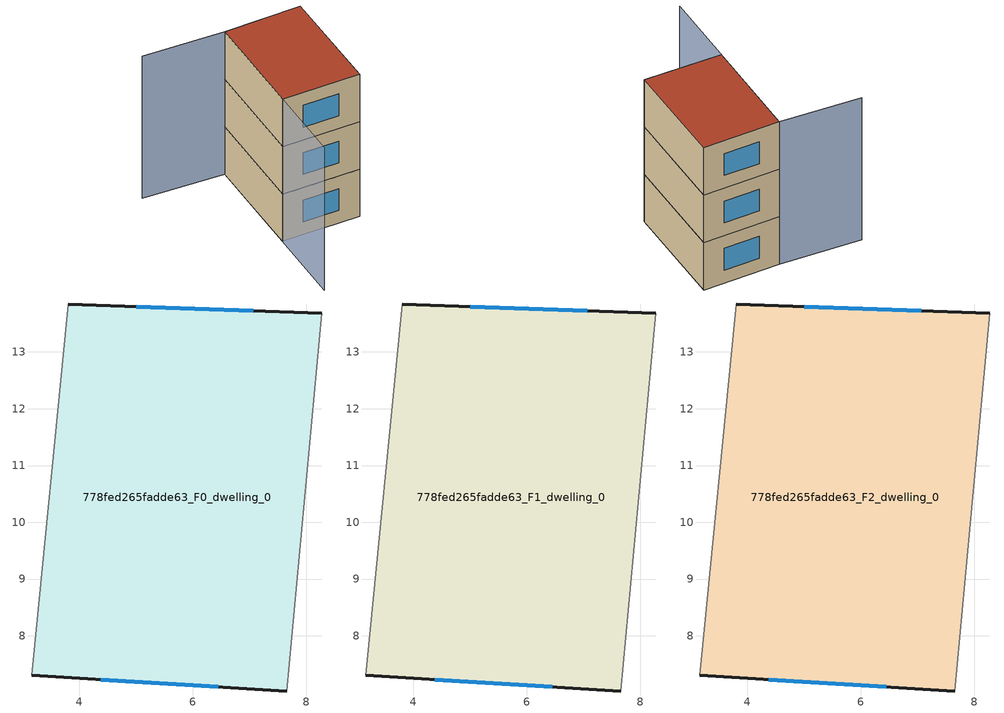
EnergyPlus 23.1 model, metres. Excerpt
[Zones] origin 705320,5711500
778fed265fadde63_F0_dwelling_0
 floor ground (EU_floor_Construction): 8.27,13.68 7.66,7.03 3.16,7.3 3.8,13.84 z0
 wall outside (EU_wall_Construction): 8.27,13.68 3.8,13.84 / 3.16,7.3 7.66,7.03 z0:3
 wall adiabatic (EU_wall_Construction): 7.66,7.03 8.27,13.68 / 3.8,13.84 3.16,7.3 z0:3
 window (EU_Window_Construction): 7.06,13.72 5.01,13.8 / 4.37,7.23 6.44,7.1 z0.81:2.19
778fed265fadde63_F1_dwelling_0
 floor to 778fed265fadde63_F0_dwelling_0 (EU_floor_Construction): 8.27,13.68 7.65,7.03 3.16,7.3 3.8,13.84 z3
 wall outside (EU_wall_Construction): 8.27,13.68 3.8,13.84 / 3.16,7.3 7.66,7.03 z3:6
 wall adiabatic (EU_wall_Construction): 7.66,7.03 8.27,13.68 / 3.8,13.84 3.16,7.3 z3:6
 window (EU_Window_Construction): 7.06,13.72 5.01,13.8 / 4.37,7.23 6.44,7.1 z3.81:5.19
778fed265fadde63_F2_dwelling_0
 floor to 778fed265fadde63_F1_dwelling_0 (EU_floor_Construction): 8.27,13.68 7.65,7.03 3.16,7.3 3.8,13.84 z6
 wall outside (EU_wall_Construction): 8.27,13.68 3.8,13.84 / 3.16,7.3 7.66,7.03 z6:9
 wall adiabatic (EU_wall_Construction): 7.66,7.03 8.27,13.68 / 3.8,13.84 3.16,7.3 z6:9
 window (EU_Window_Construction): 7.06,13.72 5.01,13.8 / 4.37,7.23 6.44,7.1 z6.81:8.19
 roof outside (EU_roof_Construction): 7.66,7.03 8.27,13.68 3.8,13.84 3.16,7.3 z9
shading: -0.89,14.31 3.81,13.84 / 3.81,13.84 2.69,2.59 z0:9
[Building]
EU S2 Campaign: North Axis=0; Terrain=City; Solar Distribution=FullExterior
[Site:Location]
London: Latitude=51.5; Longitude=-0.5; Time Zone=0; Elevation=25
[SizingPeriod:WeatherFileDays]
AnnualSizingPeriod: Begin Month=1; Begin Day of Month=1; End Month=12; End Day of Month=31; Day of Week for Start Day=Monday; Use Weather File Daylight Saving Period=No; Use Weather File Rain and Snow Indicators=No
[MATERIAL]
EU_InternalMass_Material: Roughness=MediumRough; Thickness=0.1; Conductivity=1; Density=1800; Specific Heat=900; Thermal Absorptance=0.9; Solar Absorptance=0.7; Visible Absorptance=0.7
[MATERIAL:NOMASS] Roughness=MediumRough; Thermal Absorptance=0.9; Solar Absorptance=0.7; Visible Absorptance=0.7
Name | Thermal Resistance
EU_wall_NoMass | 0.555556
EU_roof_NoMass | 0.510204
EU_floor_NoMass | 1.68919
[WINDOWMATERIAL:SIMPLEGLAZINGSYSTEM]
EU_Window_SimpleGlazing: UFactor=3.96; Solar Heat Gain Coefficient=0.85; Visible Transmittance=0.85
[CONSTRUCTION]
EU_wall_Construction: EU_wall_NoMass
EU_roof_Construction: EU_roof_NoMass
EU_floor_Construction: EU_floor_NoMass
EU_Window_Construction: EU_Window_SimpleGlazing
EU_InternalMass_Construction: EU_InternalMass_Material
[ZONE] Type=1; Multiplier=1; Ceiling Height=autocalculate; Volume=89.064; Floor Area=autocalculate; Part of Total Floor Area=Yes
778fed265fadde63_F0_dwelling_0; 778fed265fadde63_F1_dwelling_0; 778fed265fadde63_F2_dwelling_0
[INTERNALMASS] Construction=EU_InternalMass_Construction; Surface Area=29.6878
Name | Zone or ZoneList
778fed265fadde63_F0_dwelling_0_EU_InternalMass | 778fed265fadde63_F0_dwelling_0
778fed265fadde63_F1_dwelling_0_EU_InternalMass | 778fed265fadde63_F1_dwelling_0
778fed265fadde63_F2_dwelling_0_EU_InternalMass | 778fed265fadde63_F2_dwelling_0
[OTHEREQUIPMENT] Fuel Type=Electricity; Design Level Calculation Method=Watts/Area; Power per Zone Floor Area=1; Fraction Latent=0; Fraction Radiant=0; Fraction Lost=0; Carbon Dioxide Generation Rate=0; EndUse Subcategory=EU_Step8_InternalGains
Name | Zone or ZoneList or Space or SpaceList | Schedule
EU_Step8_InternalGain_778fed265fadde63_F0_dwelling_0_f000 | 778fed265fadde63_F0_dwelling_0 | EU_Step8_GainSchedule_778fed265fadde63_F0_dwelling_0_f000
EU_Step8_InternalGain_778fed265fadde63_F1_dwelling_0_f000 | 778fed265fadde63_F1_dwelling_0 | EU_Step8_GainSchedule_778fed265fadde63_F1_dwelling_0_f000
EU_Step8_InternalGain_778fed265fadde63_F2_dwelling_0_f000 | 778fed265fadde63_F2_dwelling_0 | EU_Step8_GainSchedule_778fed265fadde63_F2_dwelling_0_f000
[ZONEVENTILATION:DESIGNFLOWRATE] Schedule=EU_AlwaysOn; Design Flow Rate Calculation Method=AirChanges/Hour; Air Changes per Hour=0.48; Ventilation Type=Natural; Fan Pressure Rise=0; Fan Total Efficiency=1; Constant Term Coefficient=1; Temperature Term Coefficient=0; Velocity Term Coefficient=0; Velocity Squared Term Coefficient=0; Minimum Indoor Temperature=-100; Maximum Indoor Temperature=100; Delta Temperature=-100; Minimum Outdoor Temperature=-100; Maximum Outdoor Temperature=100; Maximum Wind Speed=40
Name | Zone or ZoneList or Space or SpaceList
EU_ConstantAir_778fed265fadde63_F0_dwelling_0 | 778fed265fadde63_F0_dwelling_0
EU_ConstantAir_778fed265fadde63_F1_dwelling_0 | 778fed265fadde63_F1_dwelling_0
EU_ConstantAir_778fed265fadde63_F2_dwelling_0 | 778fed265fadde63_F2_dwelling_0
[HVACTEMPLATE:THERMOSTAT] Constant Heating Setpoint=20; Constant Cooling Setpoint=50
EU_HeatOnly_778fed265fadde63_F0_dwelling_0; EU_HeatOnly_778fed265fadde63_F1_dwelling_0; EU_HeatOnly_778fed265fadde63_F2_dwelling_0
[HVACTEMPLATE:ZONE:IDEALLOADSAIRSYSTEM] System Availability Schedule=EU_AlwaysOn; Maximum Heating Supply Air Temperature=50; Minimum Cooling Supply Air Temperature=13; Maximum Heating Supply Air Humidity Ratio=0.0156; Minimum Cooling Supply Air Humidity Ratio=0.0077; Heating Limit=NoLimit; Cooling Limit=NoLimit; Heating Availability Schedule=EU_AlwaysOn; Cooling Availability Schedule=EU_CoolingOff; Dehumidification Control Type=ConstantSensibleHeatRatio; Cooling Sensible Heat Ratio=0.7; Dehumidification Setpoint=60; Humidification Control Type=None; Humidification Setpoint=30; Outdoor Air Method=None; Outdoor Air Flow Rate per Person=0.00944; Outdoor Air Flow Rate per Zone Floor Area=0; Outdoor Air Flow Rate per Zone=0; Demand Controlled Ventilation Type=None; Outdoor Air Economizer Type=NoEconomizer; Heat Recovery Type=None; Sensible Heat Recovery Effectiveness=0.7; Latent Heat Recovery Effectiveness=0.65
Name | Template Thermostat
778fed265fadde63_F0_dwelling_0 | EU_HeatOnly_778fed265fadde63_F0_dwelling_0
778fed265fadde63_F1_dwelling_0 | EU_HeatOnly_778fed265fadde63_F1_dwelling_0
778fed265fadde63_F2_dwelling_0 | EU_HeatOnly_778fed265fadde63_F2_dwelling_0
[SIZING:ZONE] Zone Cooling Design Supply Air Temperature Input Method=SupplyAirTemperature; Zone Cooling Design Supply Air Temperature=13; Zone Heating Design Supply Air Temperature Input Method=SupplyAirTemperature; Zone Heating Design Supply Air Temperature=50; Zone Cooling Design Supply Air Humidity Ratio=0.008; Zone Heating Design Supply Air Humidity Ratio=0.008; Cooling Design Air Flow Method=DesignDay; Cooling Design Air Flow Rate=0; Cooling Minimum Air Flow per Zone Floor Area=0.000762; Cooling Minimum Air Flow=0; Cooling Minimum Air Flow Fraction=0.2; Heating Design Air Flow Method=DesignDay; Heating Design Air Flow Rate=0; Heating Maximum Air Flow per Zone Floor Area=0.002032; Heating Maximum Air Flow=0.141576; Heating Maximum Air Flow Fraction=0.3; Account for Dedicated Outdoor Air System=No; Dedicated Outdoor Air System Control Strategy=NeutralSupplyAir; Dedicated Outdoor Air Low Setpoint Temperature for Design=autosize; Dedicated Outdoor Air High Setpoint Temperature for Design=autosize; Zone Load Sizing Method=Sensible Load Only No Latent Load; Zone Latent Cooling Design Supply Air Humidity Ratio Input Method=HumidityRatioDifference; Zone Cooling Design Supply Air Humidity Ratio Difference=0.005; Zone Latent Heating Design Supply Air Humidity Ratio Input Method=HumidityRatioDifference; Zone Humidification Design Supply Air Humidity Ratio Difference=0.005
778fed265fadde63_F0_dwelling_0; 778fed265fadde63_F1_dwelling_0; 778fed265fadde63_F2_dwelling_0
[SCHEDULE:CONSTANT]
Name | Hourly Value
EU_AlwaysOn | 1
EU_CoolingOff | 0
[SCHEDULE:FILE] Column Number=1; Rows to Skip at Top=0; Number of Hours of Data=8760; Column Separator=Comma; Interpolate to Timestep=No; Minutes per Item=60; Adjust Schedule for Daylight Savings=Yes
Name | File
EU_Step8_GainSchedule_778fed265fadde63_F0_dwelling_0_f000 | ../../schedules/778fed265fadde63/778fed265fadde63_F0_dwelling_0_f000_gain.csv
EU_Step8_GainSchedule_778fed265fadde63_F1_dwelling_0_f000 | ../../schedules/778fed265fadde63/778fed265fadde63_F1_dwelling_0_f000_gain.csv
EU_Step8_GainSchedule_778fed265fadde63_F2_dwelling_0_f000 | ../../schedules/778fed265fadde63/778fed265fadde63_F2_dwelling_0_f000_gain.csv
